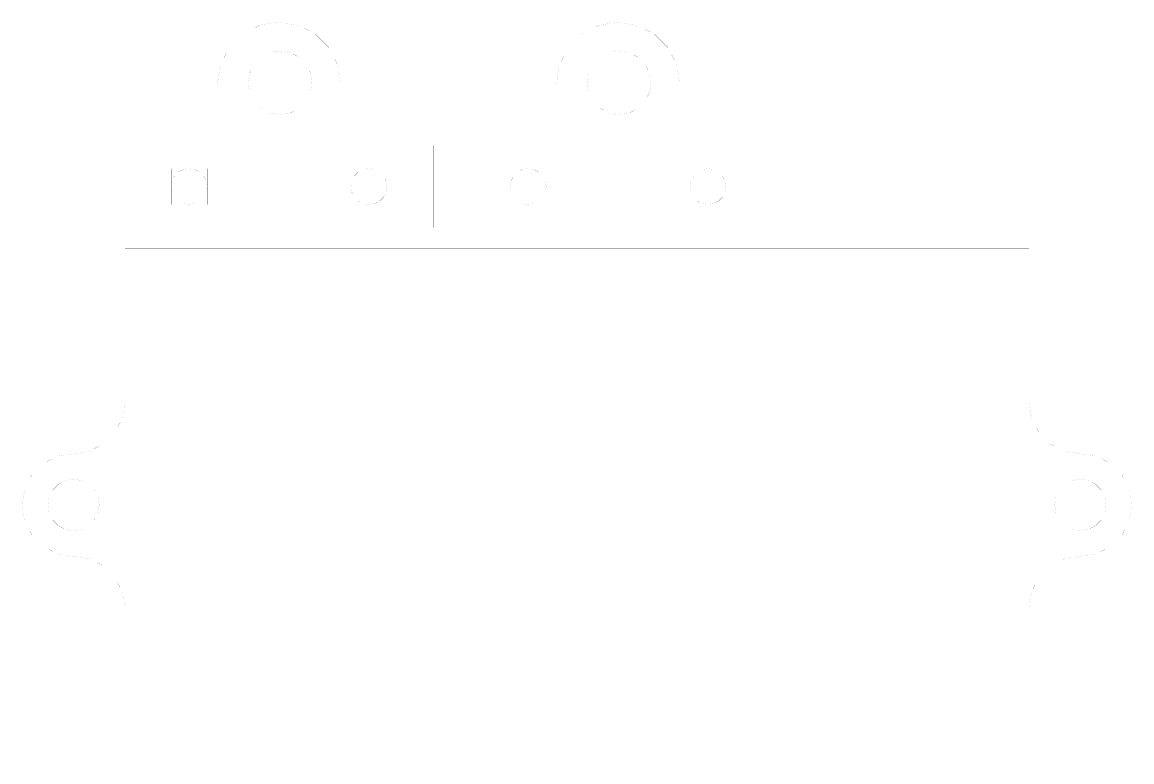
# Model space of a CAD drawing. Extents: x 0.04 to 4.29, y 0.04 to 2.88.
import ezdxf

# ---------------------------------------------------------------- set-up
doc = ezdxf.new("R2010")
doc.units = 0
doc.layers.get('0').update_dxf_attribs({"linetype": 'CONTINUOUS'})

msp = doc.modelspace()

# ---------------------------------------------------------------- linework, layer by layer
at = {"color": 1, "const_width": 0.000149}
for points in [[(1.16249, 2.83219), (1.21473, 2.77994), (1.24826, 2.71408), (1.25982, 2.64106), (1.25982, 2.40483), (1.61415, 2.40483), (1.61415, 2.0899), (0.433051, 2.0899), (0.433051, 2.40483), (0.787381, 2.40483), (0.787381, 2.64106), (0.79899, 2.71408), (0.832519, 2.77994), (0.884765, 2.83219), (0.950629, 2.86572), (1.0236, 2.87728), (1.09663, 2.86572), (1.16249, 2.83219)], [(2.46169, 2.83219), (2.51394, 2.77994), (2.54747, 2.71408), (2.55908, 2.64106), (2.55908, 2.40483), (2.91342, 2.40483), (2.91342, 2.0899), (1.73226, 2.0899), (1.73226, 2.40483), (2.08658, 2.40483), (2.08658, 2.64106), (2.09819, 2.71408), (2.13172, 2.77994), (2.18397, 2.83219), (2.24983, 2.86572), (2.32281, 2.87728), (2.39583, 2.86572), (2.46169, 2.83219)], [(0.9898, 2.52881), (1.02756, 2.52289), (1.06532, 2.52881), (1.09939, 2.54617), (1.12636, 2.57319), (1.14372, 2.60726), (1.14968, 2.64501), (1.14855, 2.6524), (1.14372, 2.68278), (1.12636, 2.71685), (1.09939, 2.74382), (1.06532, 2.76118), (1.02756, 2.76719), (0.9898, 2.76118), (0.955729, 2.74382), (0.928765, 2.71685), (0.911404, 2.68278), (0.906575, 2.6524), (0.905382, 2.64501), (0.911404, 2.60726), (0.928765, 2.57319), (0.955729, 2.54617), (0.9898, 2.52881)], [(2.28901, 2.52881), (2.32676, 2.52289), (2.36453, 2.52881), (2.3986, 2.54617), (2.42557, 2.57319), (2.44299, 2.60726), (2.44889, 2.64501), (2.44775, 2.6524), (2.44299, 2.68278), (2.42557, 2.71685), (2.3986, 2.74382), (2.36453, 2.76118), (2.32676, 2.76719), (2.28901, 2.76118), (2.25493, 2.74382), (2.22797, 2.71685), (2.21061, 2.68278), (2.20578, 2.6524), (2.20458, 2.64501), (2.21061, 2.60726), (2.22797, 2.57319), (2.25493, 2.54617), (2.28901, 2.52881)], [(0.657769, 2.18175), (0.638564, 2.19157), (0.623318, 2.20682), (0.613499, 2.22601), (0.610135, 2.2474), (0.610406, 2.24924), (0.613499, 2.26872), (0.623318, 2.28792), (0.638564, 2.30322), (0.657769, 2.31299), (0.679144, 2.3164), (0.700467, 2.31299), (0.719672, 2.30322), (0.734972, 2.28792), (0.744738, 2.26872), (0.747831, 2.24924), (0.748101, 2.2474), (0.744738, 2.22601), (0.734972, 2.20682), (0.719672, 2.19157), (0.700467, 2.18175), (0.679144, 2.17839), (0.657769, 2.18175)], [(0.679144, 2.17839), (0.748101, 2.17839), (0.748101, 2.3164), (0.610135, 2.3164), (0.610135, 2.17839), (0.679144, 2.17839)], [(1.34679, 2.18175), (1.36811, 2.17839), (1.38943, 2.18175), (1.40864, 2.19157), (1.42393, 2.20682), (1.43375, 2.22601), (1.43707, 2.2474), (1.43679, 2.24924), (1.43375, 2.26872), (1.42393, 2.28792), (1.40864, 2.30322), (1.38943, 2.31299), (1.36811, 2.3164), (1.34679, 2.31299), (1.32758, 2.30322), (1.31228, 2.28792), (1.30246, 2.26872), (1.29937, 2.24924), (1.2991, 2.2474), (1.30246, 2.22601), (1.31228, 2.20682), (1.32758, 2.19157), (1.34679, 2.18175)], [(1.95703, 2.18175), (1.97835, 2.17839), (1.99968, 2.18175), (2.01887, 2.19157), (2.03418, 2.20682), (2.044, 2.22601), (2.04731, 2.2474), (2.04704, 2.24924), (2.044, 2.26872), (2.03418, 2.28792), (2.01887, 2.30322), (1.99968, 2.31299), (1.97835, 2.3164), (1.95703, 2.31299), (1.93778, 2.30322), (1.92253, 2.28792), (1.91271, 2.26872), (1.90961, 2.24924), (1.90935, 2.2474), (1.91271, 2.22601), (1.92253, 2.20682), (1.93778, 2.19157), (1.95703, 2.18175)], [(2.646, 2.18175), (2.66732, 2.17839), (2.68864, 2.18175), (2.7079, 2.19157), (2.72314, 2.20682), (2.73296, 2.22601), (2.73628, 2.2474), (2.736, 2.24924), (2.73296, 2.26872), (2.72314, 2.28792), (2.7079, 2.30322), (2.68864, 2.31299), (2.66732, 2.3164), (2.646, 2.31299), (2.62679, 2.30322), (2.61149, 2.28792), (2.60167, 2.26872), (2.59864, 2.24924), (2.59831, 2.2474), (2.60167, 2.22601), (2.61149, 2.20682), (2.62679, 2.19157), (2.646, 2.18175)], [(4.28168, 1.08773), (4.29135, 1.02691), (4.28168, 0.966092), (4.26247, 0.928386), (4.25375, 0.911187), (4.22108, 0.878581), (4.21018, 0.867676), (4.15533, 0.839681), (4.09451, 0.830078), (4.09397, 0.830078), (4.03347, 0.820475), (3.9784, 0.792481), (3.93479, 0.748753), (3.90668, 0.693739), (3.89762, 0.636447), (3.89762, 0.042643), (0.433051, 0.042643), (0.433051, 0.63341), (0.423503, 0.693739), (0.411947, 0.716362), (0.395454, 0.748753), (0.351779, 0.792481), (0.296713, 0.820475), (0.236219, 0.830024), (0.236219, 0.830078), (0.175401, 0.839681), (0.120497, 0.867676), (0.076986, 0.911187), (0.048991, 0.966092), (0.039388, 1.02691), (0.048991, 1.08773), (0.076986, 1.14263), (0.120497, 1.18614), (0.137695, 1.19488), (0.175401, 1.21408), (0.236219, 1.22374), (0.236436, 1.22374), (0.296713, 1.23334), (0.351779, 1.26134), (0.395454, 1.30507), (0.423503, 1.36008), (0.433051, 1.42036), (0.433051, 2.01118), (3.89762, 2.01118), (3.89762, 1.42008), (3.90717, 1.35975), (3.93517, 1.30485), (3.97874, 1.26128), (4.03364, 1.23329), (4.09375, 1.22374), (4.09451, 1.22374), (4.15533, 1.21408), (4.19303, 1.19488), (4.21018, 1.18614), (4.25375, 1.14263), (4.28168, 1.08773)], [(3.64171, 1.12532), (3.7009, 1.12532), (3.7009, 1.8144), (3.62207, 1.8144), (3.62207, 1.75526), (0.708658, 1.75526), (0.708658, 1.8144), (0.629829, 1.8144), (0.629829, 1.12532), (0.708658, 1.12532), (0.708658, 0.928494), (0.629829, 0.928494), (0.629829, 0.239367), (0.708658, 0.239367), (0.708658, 0.298557), (3.62207, 0.298557), (3.62207, 0.239367), (3.7009, 0.239367), (3.7009, 0.928494), (3.64171, 0.928494), (3.64171, 1.12532)], [(0.205783, 0.933214), (0.236219, 0.928386), (0.266656, 0.933214), (0.294108, 0.947157), (0.315918, 0.968967), (0.329915, 0.996474), (0.334744, 1.02691), (0.332682, 1.03982), (0.329915, 1.05735), (0.315918, 1.0848), (0.294108, 1.10661), (0.266656, 1.12061), (0.236219, 1.12543), (0.205783, 1.12061), (0.178331, 1.10661), (0.156521, 1.0848), (0.142524, 1.05735), (0.139757, 1.03982), (0.137695, 1.02691), (0.142524, 0.996474), (0.156521, 0.968967), (0.178331, 0.947157), (0.205783, 0.933214)], [(4.18821, 0.996474), (4.19303, 1.02691), (4.19097, 1.03982), (4.18821, 1.05735), (4.17421, 1.0848), (4.1524, 1.10661), (4.12494, 1.12061), (4.09451, 1.12543), (4.06407, 1.12061), (4.03657, 1.10661), (4.01476, 1.0848), (4.00082, 1.05735), (3.99804, 1.03982), (3.99599, 1.02691), (4.00082, 0.996474), (4.01476, 0.968967), (4.03657, 0.947157), (4.06407, 0.933214), (4.09451, 0.928386), (4.12494, 0.933214), (4.1524, 0.947157), (4.17421, 0.968967), (4.18821, 0.996474)]]:
    msp.add_lwpolyline(points, close=True, dxfattribs=at)

doc.saveas('drawing.dxf')
